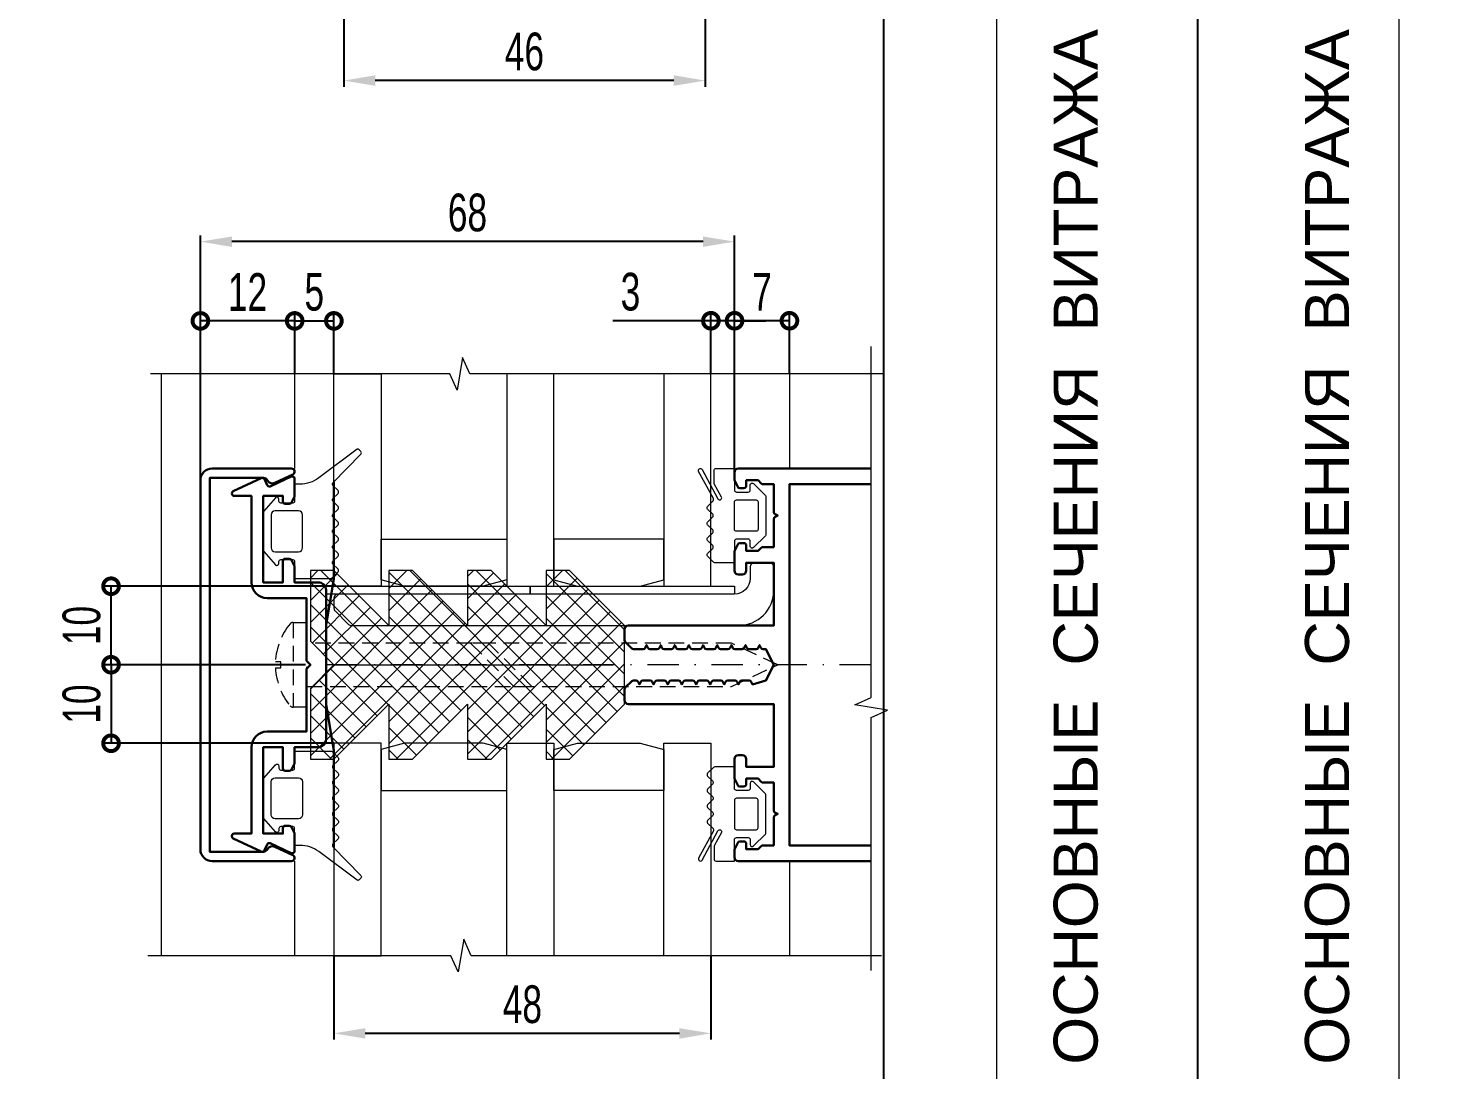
# Model space of a CAD drawing. Extents: x -37 to 8820, y -336 to 478.
# Drawn here: x 1797 to 1910.4, y 140.3 to 223.1 of the extents above; entities that cross this region are included whole.
import ezdxf

# ---------------------------------------------------------------- set-up
doc = ezdxf.new("R2010")
doc.units = 0
doc.header["$LTSCALE"] = 5
doc.linetypes.add('DASHDOT', pattern=[1, 0.5, -0.25, 0, -0.25])
doc.linetypes.add('HIDDEN', pattern=[0.375, 0.25, -0.125])
doc.layers.get('0').update_dxf_attribs({"linetype": 'CONTINUOUS', "lineweight": 30})
doc.layers.get('DEFPOINTS').update_dxf_attribs({"linetype": 'CONTINUOUS'})
for name, color, linetype, lineweight in [('1', 6, 'DASHDOT', 13), ('2', 3, 'HIDDEN', 13), ('Dimentions', 5, 'CONTINUOUS', 15), ('Glass', 5, 'CONTINUOUS', 20), ('Ал подклад', 7, 'CONTINUOUS', 20), ('Герлен', 7, 'CONTINUOUS', 60), ('Зигзаг', 1, 'CONTINUOUS', 15), ('Конструкции', 252, 'CONTINUOUS', 20), ('Подкладки', 1, 'CONTINUOUS', 20), ('Текстовый', 7, 'CONTINUOUS', 9), ('Уплотнители', 1, 'CONTINUOUS', 20), ('Штриховка', 1, 'CONTINUOUS', 5)]:
    doc.layers.add(name, color=color, linetype=linetype, lineweight=lineweight)
doc.layers.add('Скрытые', color=14, linetype='CONTINUOUS', plot=False)
doc.styles.add('3', font='RUSS.SHX', dxfattribs={"width": 0.7, "height": 3})
doc.styles.add('Фирм', font='arial.ttf', dxfattribs={"height": 3.5})
doc.dimstyles.new('MX1_6', dxfattribs={"dimtxt": 3, "dimasz": 2.5, "dimexe": 0.5, "dimexo": 0, "dimgap": 0.8, "dimtad": 1, "dimlfac": 1.6, "dimdsep": 46, "dimtxsty": '3', "dimcen": 0, "dimclrd": 256, "dimclre": 256, "dimclrt": 256, "dimaunit": 1, "dimadec": 0, "dimazin": 0, "dimtfac": 1, "dimtmove": 0, "dimatfit": 1, "dimfxl": 1, "dimtvp": 1, "dimtolj": 1, "dimtzin": 0, "dimarcsym": 0})

# ---------------------------------------------------------------- blocks, each defined once
blk = doc.blocks.new('*D769')
at = {"layer": 'DEFPOINTS', "color": 0, "linetype": 'Continuous', "transparency": 16777216}
for p in [(1822.06, 224.62), (1850.81, 224.62), (1822.06, 218.98)]:
    blk.add_point(p, dxfattribs=at)
at = {"layer": 'Dimentions', "linetype": 'Continuous', "lineweight": -2, "transparency": 16777216}
for p, q in [((1822.06, 224.62), (1822.06, 218.48)), ((1850.81, 224.62), (1850.81, 218.48)), ((1848.31, 218.98), (1824.56, 218.98))]:
    blk.add_line(p, q, dxfattribs=at)
at = {"layer": 'Dimentions', "linetype": 'Continuous', "transparency": 16777216}
for points in [[(1824.56, 219.4), (1824.56, 218.56), (1822.06, 218.98)], [(1848.31, 219.4), (1848.31, 218.56), (1850.81, 218.98)]]:
    blk.add_solid(points, dxfattribs=at)
at = {"layer": 'Dimentions', "linetype": 'Continuous', "transparency": 16777216, "insert": (1836.43, 221.28), "char_height": 3, "attachment_point": 5, "style": '3'}
blk.add_mtext('\\A1;46', dxfattribs=at)
blk = doc.blocks.new('_DotSmall')
at = {"color": 0, "linetype": 'ByBlock', "const_width": 0.5}
blk.add_lwpolyline([(-0.0625, 0, 1), (0.0625, 0, 1)], format="xyb", close=True, dxfattribs=at)
blk = doc.blocks.new('*D774')
at = {"layer": 'DEFPOINTS', "color": 0, "linetype": 'Continuous', "transparency": 16777216}
for p in [(1819.01, 172.48), (1803.54, 166.23), (1821.27, 166.23)]:
    blk.add_point(p, dxfattribs=at)
at = {"layer": 'Dimentions', "linetype": 'Continuous', "lineweight": -2, "transparency": 16777216}
for p, q in [((1819.01, 172.48), (1803.04, 172.48)), ((1803.54, 172.48), (1803.54, 166.23)), ((1821.27, 166.23), (1803.04, 166.23))]:
    blk.add_line(p, q, dxfattribs=at)
at = {"layer": 'Dimentions', "linetype": 'Continuous', "lineweight": -2, "transparency": 16777216, "xscale": 2.5, "yscale": 2.5, "zscale": 2.5}
for p, rotation in [((1803.54, 172.48), 90), ((1803.54, 166.23), 270)]:
    blk.add_blockref('_DotSmall', p, dxfattribs=dict(at, rotation=rotation))
at = {"layer": 'Dimentions', "linetype": 'Continuous', "transparency": 16777216, "insert": (1801.2, 169.35), "char_height": 3, "attachment_point": 5, "rotation": 90, "style": '3'}
blk.add_mtext('\\A1;10', dxfattribs=at)
blk = doc.blocks.new('*D780')
at = {"layer": 'DEFPOINTS', "color": 0, "linetype": 'Continuous', "transparency": 16777216}
for p in [(1821.27, 199.85), (1818.15, 195.63), (1821.27, 195.63)]:
    blk.add_point(p, dxfattribs=at)
at = {"layer": 'Dimentions', "linetype": 'Continuous', "lineweight": -2, "transparency": 16777216}
for p, q in [((1818.15, 195.63), (1818.15, 200.35)), ((1818.15, 199.85), (1821.27, 199.85)), ((1821.27, 195.63), (1821.27, 200.35))]:
    blk.add_line(p, q, dxfattribs=at)
at = {"layer": 'Dimentions', "linetype": 'Continuous', "lineweight": -2, "transparency": 16777216, "xscale": 2.5, "yscale": 2.5, "zscale": 2.5, "rotation": 180}
blk.add_blockref('_DotSmall', (1818.15, 199.85), dxfattribs=at)
at = {"layer": 'Dimentions', "linetype": 'Continuous', "lineweight": -2, "transparency": 16777216, "xscale": 2.5, "yscale": 2.5, "zscale": 2.5}
blk.add_blockref('_DotSmall', (1821.27, 199.85), dxfattribs=at)
at = {"layer": 'Dimentions', "linetype": 'Continuous', "transparency": 16777216, "insert": (1819.71, 202.15), "char_height": 3, "attachment_point": 5, "style": '3'}
blk.add_mtext('\\A1;5', dxfattribs=at)
blk = doc.blocks.new('*D781')
at = {"layer": 'DEFPOINTS', "color": 0, "linetype": 'Continuous', "transparency": 16777216}
for p in [(1821.27, 149.32), (1851.27, 149.32), (1821.27, 143.14)]:
    blk.add_point(p, dxfattribs=at)
at = {"layer": 'Dimentions', "linetype": 'Continuous', "lineweight": -2, "transparency": 16777216}
for p, q in [((1821.27, 149.32), (1821.27, 142.64)), ((1851.27, 149.32), (1851.27, 142.64)), ((1848.77, 143.14), (1823.77, 143.14))]:
    blk.add_line(p, q, dxfattribs=at)
at = {"layer": 'Dimentions', "linetype": 'Continuous', "transparency": 16777216}
for points in [[(1823.77, 143.55), (1823.77, 142.72), (1821.27, 143.14)], [(1848.77, 143.55), (1848.77, 142.72), (1851.27, 143.14)]]:
    blk.add_solid(points, dxfattribs=at)
at = {"layer": 'Dimentions', "linetype": 'Continuous', "transparency": 16777216, "insert": (1836.27, 145.44), "char_height": 3, "attachment_point": 5, "style": '3'}
blk.add_mtext('\\A1;48', dxfattribs=at)
blk = doc.blocks.new('*D782')
at = {"layer": 'DEFPOINTS', "color": 0, "linetype": 'Continuous', "transparency": 16777216}
for p in [(1851.27, 199.86), (1851.27, 195.63), (1853.15, 187.79)]:
    blk.add_point(p, dxfattribs=at)
at = {"layer": 'Dimentions', "linetype": 'Continuous', "lineweight": -2, "transparency": 16777216}
for p, q in [((1851.27, 199.86), (1843.47, 199.86)), ((1851.27, 195.63), (1851.27, 200.36)), ((1853.15, 199.86), (1851.27, 199.86)), ((1853.15, 187.79), (1853.15, 200.36)), ((1853.15, 199.86), (1855.65, 199.86))]:
    blk.add_line(p, q, dxfattribs=at)
at = {"layer": 'Dimentions', "linetype": 'Continuous', "lineweight": -2, "transparency": 16777216, "xscale": 2.5, "yscale": 2.5, "zscale": 2.5}
blk.add_blockref('_DotSmall', (1851.27, 199.86), dxfattribs=at)
at = {"layer": 'Dimentions', "linetype": 'Continuous', "lineweight": -2, "transparency": 16777216, "xscale": 2.5, "yscale": 2.5, "zscale": 2.5, "rotation": 180}
blk.add_blockref('_DotSmall', (1853.15, 199.86), dxfattribs=at)
at = {"layer": 'Dimentions', "linetype": 'Continuous', "transparency": 16777216, "insert": (1844.87, 202.16), "char_height": 3, "attachment_point": 5, "style": '3'}
blk.add_mtext('\\A1;3', dxfattribs=at)
blk = doc.blocks.new('*D783')
at = {"layer": 'DEFPOINTS', "color": 0, "linetype": 'Continuous', "transparency": 16777216}
for p in [(1810.65, 206.16), (1853.15, 194.07), (1810.65, 185.41)]:
    blk.add_point(p, dxfattribs=at)
at = {"layer": 'Dimentions', "linetype": 'Continuous', "lineweight": -2, "transparency": 16777216}
for p, q in [((1810.65, 185.41), (1810.65, 206.66)), ((1853.15, 194.07), (1853.15, 206.66)), ((1850.65, 206.16), (1813.15, 206.16))]:
    blk.add_line(p, q, dxfattribs=at)
at = {"layer": 'Dimentions', "linetype": 'Continuous', "transparency": 16777216}
for points in [[(1813.15, 206.57), (1813.15, 205.74), (1810.65, 206.16)], [(1850.65, 206.57), (1850.65, 205.74), (1853.15, 206.16)]]:
    blk.add_solid(points, dxfattribs=at)
at = {"layer": 'Dimentions', "linetype": 'Continuous', "transparency": 16777216, "insert": (1831.9, 208.46), "char_height": 3, "attachment_point": 5, "style": '3'}
blk.add_mtext('\\A1;68', dxfattribs=at)
blk = doc.blocks.new('*D784')
at = {"layer": 'DEFPOINTS', "color": 0, "linetype": 'Continuous', "transparency": 16777216}
for p in [(1810.65, 199.85), (1818.15, 195.63), (1810.65, 185.41)]:
    blk.add_point(p, dxfattribs=at)
at = {"layer": 'Dimentions', "linetype": 'Continuous', "lineweight": -2, "transparency": 16777216}
for p, q in [((1810.65, 185.41), (1810.65, 200.35)), ((1818.15, 199.85), (1810.65, 199.85)), ((1818.15, 195.63), (1818.15, 200.35))]:
    blk.add_line(p, q, dxfattribs=at)
at = {"layer": 'Dimentions', "linetype": 'Continuous', "lineweight": -2, "transparency": 16777216, "xscale": 2.5, "yscale": 2.5, "zscale": 2.5, "rotation": 180}
blk.add_blockref('_DotSmall', (1810.65, 199.85), dxfattribs=at)
at = {"layer": 'Dimentions', "linetype": 'Continuous', "lineweight": -2, "transparency": 16777216, "xscale": 2.5, "yscale": 2.5, "zscale": 2.5}
blk.add_blockref('_DotSmall', (1818.15, 199.85), dxfattribs=at)
at = {"layer": 'Dimentions', "linetype": 'Continuous', "transparency": 16777216, "insert": (1814.4, 202.15), "char_height": 3, "attachment_point": 5, "style": '3'}
blk.add_mtext('\\A1;12', dxfattribs=at)
blk = doc.blocks.new('*D785')
at = {"layer": 'DEFPOINTS', "color": 0, "linetype": 'Continuous', "transparency": 16777216}
for p in [(1853.15, 199.86), (1853.15, 196.09), (1857.52, 195.63)]:
    blk.add_point(p, dxfattribs=at)
at = {"layer": 'Dimentions', "linetype": 'Continuous', "lineweight": -2, "transparency": 16777216}
for p, q in [((1853.15, 196.09), (1853.15, 200.36)), ((1857.52, 199.86), (1853.15, 199.86)), ((1857.52, 195.63), (1857.52, 200.36))]:
    blk.add_line(p, q, dxfattribs=at)
at = {"layer": 'Dimentions', "linetype": 'Continuous', "lineweight": -2, "transparency": 16777216, "xscale": 2.5, "yscale": 2.5, "zscale": 2.5, "rotation": 180}
blk.add_blockref('_DotSmall', (1853.15, 199.86), dxfattribs=at)
at = {"layer": 'Dimentions', "linetype": 'Continuous', "lineweight": -2, "transparency": 16777216, "xscale": 2.5, "yscale": 2.5, "zscale": 2.5}
blk.add_blockref('_DotSmall', (1857.52, 199.86), dxfattribs=at)
at = {"layer": 'Dimentions', "linetype": 'Continuous', "transparency": 16777216, "insert": (1855.34, 202.16), "char_height": 3, "attachment_point": 5, "style": '3'}
blk.add_mtext('\\A1;7', dxfattribs=at)
blk = doc.blocks.new('*D211')
at = {"layer": 'DEFPOINTS', "color": 0, "linetype": 'Continuous', "transparency": 16777216}
for p in [(1803.54, 178.73), (1821.27, 178.73), (1819.01, 172.48)]:
    blk.add_point(p, dxfattribs=at)
at = {"layer": 'Dimentions', "linetype": 'Continuous', "lineweight": -2, "transparency": 16777216}
for p, q in [((1821.27, 178.73), (1803.04, 178.73)), ((1803.54, 172.48), (1803.54, 178.73)), ((1819.01, 172.48), (1803.04, 172.48))]:
    blk.add_line(p, q, dxfattribs=at)
at = {"layer": 'Dimentions', "linetype": 'Continuous', "lineweight": -2, "transparency": 16777216, "xscale": 2.5, "yscale": 2.5, "zscale": 2.5}
for p, rotation in [((1803.54, 178.73), 90), ((1803.54, 172.48), 270)]:
    blk.add_blockref('_DotSmall', p, dxfattribs=dict(at, rotation=rotation))
at = {"layer": 'Dimentions', "linetype": 'Continuous', "transparency": 16777216, "insert": (1801.2, 175.6), "char_height": 3, "attachment_point": 5, "rotation": 90, "style": '3'}
blk.add_mtext('\\A1;10', dxfattribs=at)

msp = doc.modelspace()

# ---------------------------------------------------------------- hatches: boundary and pattern name
at = {"layer": 'Штриховка', "lineweight": 5}
h = msp.add_hatch(dxfattribs=at)
h.set_pattern_fill('NET', color=256, scale=10, angle=-45, style=0)
h.set_pattern_definition([(315, (4531.8714, 5248.2757), (0.88388348, 0.88388348), []), (45, (4531.8714, 5248.2757), (-0.88388348, 0.88388348), [])])
h.paths.add_polyline_path([(1819.3986, 170.6017), (1819.3986, 164.9767), (1821.2736, 164.9767), (1825.6486, 169.3517), (1825.6486, 164.9767), (1827.5236, 164.9767), (1831.8986, 169.3517), (1831.8986, 164.9767), (1833.7736, 164.9767), (1838.1486, 169.3517), (1838.1486, 164.9767), (1840.0236, 164.9767), (1844.3986, 169.3517), (1844.3986, 175.6017), (1840.0236, 179.9767), (1838.1486, 179.9767), (1838.1486, 175.6017), (1833.7736, 179.9767), (1831.8986, 179.9767), (1831.8986, 175.6017), (1827.5236, 179.9767), (1825.6486, 179.9767), (1825.6486, 175.6017), (1821.2736, 179.9767), (1819.3986, 179.9767), (1819.3986, 174.3517), (1821.2736, 172.4767)])

# ---------------------------------------------------------------- linework, layer by layer
for points in [[(1810.6486, 157.7892), (1810.6486, 187.1642, -0.41421356), (1811.5861, 188.1017), (1817.8986, 188.1017, -0.80258485), (1818.0043, 187.6251), (1816.5676, 186.9552, -0.40155944), (1815.9946, 187.1498, 0.27973928), (1815.6619, 187.3517), (1811.3986, 187.3517), (1811.3986, 157.6017), (1815.6619, 157.6017, 0.27973928), (1815.9946, 157.8036, -0.40155944), (1816.5676, 157.9982), (1818.0043, 157.3283, -0.80258485), (1817.8986, 156.8517), (1811.5861, 156.8517, -0.41421356)], [(1815.4947, 157.6193, 0.41421356), (1815.7439, 157.71), (1815.9639, 158.1818, -0.41421356), (1816.2131, 158.2725), (1817.8819, 157.4943, 0.54861879), (1818.1486, 157.6642), (1818.1486, 158.995, 0.11643382), (1818.1288, 159.0788), (1817.888, 159.5606, 0.28407904), (1817.7203, 159.6642), (1817.3986, 159.6642, 0.41421356), (1817.2111, 159.4767), (1817.2111, 159.0392), (1815.6486, 159.0392), (1815.6486, 165.9142), (1817.2111, 165.9142), (1817.2111, 164.2267, 0.41421356), (1817.3986, 164.0392), (1817.7203, 164.0392, 0.28407904), (1817.888, 164.1429), (1818.1288, 164.6246, 0.11643382), (1818.1486, 164.7085), (1818.1486, 165.9142), (1820.0236, 165.9142, 0.41421356), (1820.6486, 166.5392), (1820.6486, 178.4142, 0.41421356), (1820.0236, 179.0392), (1818.1486, 179.0392), (1818.1486, 180.245, 0.11643382), (1818.1288, 180.3288), (1817.888, 180.8106, 0.28407904), (1817.7203, 180.9142), (1817.3986, 180.9142, 0.41421356), (1817.2111, 180.7267), (1817.2111, 179.0392), (1815.6486, 179.0392), (1815.6486, 185.9142), (1817.2111, 185.9142), (1817.2111, 185.4767, 0.41421356), (1817.3986, 185.2892), (1817.7203, 185.2892, 0.28407904), (1817.888, 185.3929), (1818.1288, 185.8746, 0.11643382), (1818.1486, 185.9585), (1818.1486, 187.2892, 0.54861879), (1817.8819, 187.4591), (1816.2131, 186.681, -0.41421356), (1815.9639, 186.7716), (1815.7439, 187.2435, 0.41421356), (1815.4947, 187.3341), (1813.2569, 186.2906, 0.29147342), (1813.1486, 186.1207), (1813.1486, 186.1017, 0.41421356), (1813.3361, 185.9142), (1814.7111, 185.9142), (1814.7111, 179.0392, 0.41421356), (1815.9611, 177.7892), (1819.0861, 177.7892), (1819.0861, 172.8669, 0.19891237), (1819.1411, 172.7343), (1819.3986, 172.4767), (1819.1411, 172.2191, 0.19891237), (1819.0861, 172.0866), (1819.0861, 167.1642), (1815.9611, 167.1642, 0.41421356), (1814.7111, 165.9142), (1814.7111, 159.0392), (1813.3361, 159.0392, 0.41421356), (1813.1486, 158.8517), (1813.1486, 158.8327, 0.29147342), (1813.2569, 158.6628)]]:
    msp.add_lwpolyline(points, format="xyb", close=True)
msp.add_lwpolyline([(1864.0138, 156.8517), (1853.4611, 156.8517, -0.41421356), (1853.1486, 157.1642), (1853.1486, 157.745, -0.11643382), (1853.1684, 157.8288), (1853.4093, 158.3106, -0.28407904), (1853.577, 158.4142), (1853.8986, 158.4142, -0.41421356), (1854.0861, 158.2267), (1854.0861, 157.7892), (1855.0236, 157.7892), (1855.2812, 158.0468, -0.19891237), (1855.4138, 158.1017), (1856.2736, 158.1017), (1856.2736, 160.3296, -0.28407904), (1856.3773, 160.4973), (1856.5861, 160.6017), (1856.3773, 160.7061, -0.28407904), (1856.2736, 160.8738), (1856.2736, 163.1017), (1855.4138, 163.1017, -0.19891237), (1855.2812, 163.1566), (1855.0236, 163.4142), (1854.0861, 163.4142), (1854.0861, 162.9767, -0.41421356), (1853.8986, 162.7892), (1853.577, 162.7892, -0.28407904), (1853.4093, 162.8929), (1853.1684, 163.3746, -0.11643382), (1853.1486, 163.4585), (1853.1486, 164.9767, -0.41421356), (1853.4611, 165.2892), (1853.7736, 165.2892, -0.41421356), (1854.0861, 164.9767), (1854.0861, 164.3517), (1856.2736, 164.3517), (1856.2736, 169.3517), (1844.7111, 169.3517, -0.41421356), (1844.3986, 169.6642), (1844.3986, 170.5241, -0.19891237), (1844.4536, 170.6566), (1844.9687, 171.1718, -0.19891237), (1845.1013, 171.2267), (1845.314, 171.2267, -0.28407904), (1845.4817, 171.1231), (1845.5861, 170.9142), (1845.6906, 171.1231, -0.28407904), (1845.8583, 171.2267), (1846.439, 171.2267, -0.28407904), (1846.6067, 171.1231), (1846.7111, 170.9142), (1846.8156, 171.1231, -0.28407904), (1846.9833, 171.2267), (1847.564, 171.2267, -0.28407904), (1847.7317, 171.1231), (1847.8361, 170.9142), (1847.9406, 171.1231, -0.28407904), (1848.1083, 171.2267), (1848.689, 171.2267, -0.28407904), (1848.8567, 171.1231), (1848.9611, 170.9142), (1849.0656, 171.1231, -0.28407904), (1849.2333, 171.2267), (1849.814, 171.2267, -0.28407904), (1849.9817, 171.1231), (1850.0861, 170.9142), (1850.1906, 171.1231, -0.28407904), (1850.3583, 171.2267), (1850.939, 171.2267, -0.28407904), (1851.1067, 171.1231), (1851.2111, 170.9142), (1851.3156, 171.1231, -0.28407904), (1851.4833, 171.2267), (1852.064, 171.2267, -0.28407904), (1852.2317, 171.1231), (1852.3361, 170.9142), (1852.4406, 171.1231, -0.28407904), (1852.6083, 171.2267), (1853.189, 171.2267, -0.28407904), (1853.3567, 171.1231), (1853.4611, 170.9142), (1853.5656, 171.1231, -0.28407904), (1853.7333, 171.2267), (1854.314, 171.2267, -0.28407904), (1854.4817, 171.1231), (1854.5861, 170.9142), (1855.6486, 171.2267), (1856.2736, 172.4767), (1855.6486, 173.7267), (1855.4208, 173.7267, -0.28407904), (1855.2531, 173.8304), (1855.1486, 174.0392), (1855.0442, 173.8304, -0.28407904), (1854.8765, 173.7267), (1854.2958, 173.7267, -0.28407904), (1854.1281, 173.8304), (1854.0236, 174.0392), (1853.9192, 173.8304, -0.28407904), (1853.7515, 173.7267), (1853.1708, 173.7267, -0.28407904), (1853.0031, 173.8304), (1852.8986, 174.0392), (1852.7942, 173.8304, -0.28407904), (1852.6265, 173.7267), (1852.0458, 173.7267, -0.28407904), (1851.8781, 173.8304), (1851.7736, 174.0392), (1851.6692, 173.8304, -0.28407904), (1851.5015, 173.7267), (1850.9208, 173.7267, -0.28407904), (1850.7531, 173.8304), (1850.6486, 174.0392), (1850.5442, 173.8304, -0.28407904), (1850.3765, 173.7267), (1849.7958, 173.7267, -0.28407904), (1849.6281, 173.8304), (1849.5236, 174.0392), (1849.4192, 173.8304, -0.28407904), (1849.2515, 173.7267), (1848.6708, 173.7267, -0.28407904), (1848.5031, 173.8304), (1848.3986, 174.0392), (1848.2942, 173.8304, -0.28407904), (1848.1265, 173.7267), (1847.5458, 173.7267, -0.28407904), (1847.3781, 173.8304), (1847.2736, 174.0392), (1847.1692, 173.8304, -0.28407904), (1847.0015, 173.7267), (1846.4208, 173.7267, -0.28407904), (1846.2531, 173.8304), (1846.1486, 174.0392), (1846.0442, 173.8304, -0.28407904), (1845.8765, 173.7267), (1845.1013, 173.7267, -0.19891237), (1844.9687, 173.7816), (1844.4536, 174.2968, -0.19891237), (1844.3986, 174.4294), (1844.3986, 175.2892, -0.41421356), (1844.7111, 175.6017), (1856.2736, 175.6017), (1856.2736, 180.6017), (1854.0861, 180.6017), (1854.0861, 179.9767, -0.41421356), (1853.7736, 179.6642), (1853.4611, 179.6642, -0.41421356), (1853.1486, 179.9767), (1853.1486, 181.495, -0.11643382), (1853.1684, 181.5788), (1853.4093, 182.0606, -0.28407904), (1853.577, 182.1642), (1853.8986, 182.1642, -0.41421356), (1854.0861, 181.9767), (1854.0861, 181.5392), (1855.0236, 181.5392), (1855.2812, 181.7968, -0.19891237), (1855.4138, 181.8517), (1856.2736, 181.8517), (1856.2736, 184.0796, -0.28407904), (1856.3773, 184.2473), (1856.5861, 184.3517), (1856.3773, 184.4561, -0.28407904), (1856.2736, 184.6238), (1856.2736, 186.8517), (1855.4138, 186.8517, -0.19891237), (1855.2812, 186.9066), (1855.0236, 187.1642), (1854.0861, 187.1642), (1854.0861, 186.7267, -0.41421356), (1853.8986, 186.5392), (1853.577, 186.5392, -0.28407904), (1853.4093, 186.6429), (1853.1684, 187.1246, -0.11643382), (1853.1486, 187.2085), (1853.1486, 187.7892, -0.41421356), (1853.4611, 188.1017), (1864.0138, 188.1017)], format="xyb")
msp.add_lwpolyline([(1864.0138, 158.1017), (1857.5236, 158.1017), (1857.5236, 186.8517), (1864.0138, 186.8517)])
at = {"layer": '1'}
msp.add_line((1864.0138, 172.4767), (1810.6486, 172.4767), dxfattribs=at)
at = {"layer": '2'}
msp.add_line((1818.0301, 175.8517), (1818.0301, 169.1017), dxfattribs=at)
msp.add_lwpolyline([(1816.6233, 172.7223, -0.16184886), (1817.789, 175.7381, -0.22388754), (1818.0301, 175.8517), (1819.0861, 175.8517), (1819.0861, 169.1017), (1818.0301, 169.1017, -0.22388754), (1817.789, 169.2154, -0.16184886), (1816.6233, 172.2311), (1817.061, 172.2311), (1817.061, 172.7223)], format="xyb", close=True, dxfattribs=at)
for points in [[(1819.0861, 170.758), (1852.9003, 170.758), (1856.5861, 172.4767), (1852.9003, 174.1955), (1819.0861, 174.1955)], [(1832.1521, 174.1955), (1835.5896, 170.758), (1837.0219, 170.758), (1833.5844, 174.1955)]]:
    msp.add_lwpolyline(points, close=True, dxfattribs=at)
at = {"layer": 'Dimentions', "linetype": 'Continuous'}
for p, q in [((1874, 297), (1874, 0)), ((1906, 297), (1906, 0))]:
    msp.add_line(p, q, dxfattribs=at)
at = {"layer": 'Glass'}
for points in [[(1825.0236, 195.632), (1825.0236, 178.7267), (1821.2736, 178.7267), (1821.2736, 195.632)], [(1835.0236, 195.632), (1835.0236, 178.7267), (1838.7736, 178.7267), (1838.7736, 195.632)], [(1847.5236, 195.632), (1847.5236, 178.7267), (1851.2736, 178.7267), (1851.2736, 195.632)], [(1825.0236, 179.2291), (1825.0236, 182.4767), (1835.0236, 182.4767), (1835.0236, 179.2291), (1833.1486, 178.7267), (1826.8986, 178.7267)], [(1847.5236, 179.2291), (1847.5236, 182.4767), (1838.7736, 182.4767), (1838.7736, 179.2291), (1840.6486, 178.7267), (1845.6486, 178.7267)], [(1825.0236, 149.3215), (1825.0236, 166.2267), (1821.2736, 166.2267), (1821.2736, 149.3215)], [(1825.0236, 165.7243), (1825.0236, 162.4767), (1835.0236, 162.4767), (1835.0236, 165.7243), (1833.1486, 166.2267), (1826.8986, 166.2267)], [(1835.0236, 149.3215), (1835.0236, 166.2267), (1838.7736, 166.2267), (1838.7736, 149.3215)], [(1847.5236, 165.7243), (1847.5236, 162.4767), (1838.7736, 162.4767), (1838.7736, 165.7243), (1840.6486, 166.2267), (1845.6486, 166.2267)], [(1847.5236, 149.3215), (1847.5236, 166.2267), (1851.2736, 166.2267), (1851.2736, 149.3215)]]:
    msp.add_lwpolyline(points, close=True, dxfattribs=at)
at = {"layer": 'Ал подклад', "color": 0}
msp.add_lwpolyline([(1822.6531, 175.6017), (1853.4611, 175.6017, 0.41421356), (1856.2736, 178.4142), (1856.2736, 180.2892, 0.41421356), (1855.9611, 180.6017), (1854.7111, 180.6017, 0.41421356), (1854.3986, 180.2892), (1854.3986, 179.3517, -0.41421356), (1853.1486, 178.1017), (1821.5861, 178.1017, 0.41421356), (1821.2736, 177.7892), (1821.2736, 176.9811, 0.19891237), (1821.3652, 176.7602), (1822.4321, 175.6932, 0.19891237)], format="xyb", close=True, dxfattribs=at)
at = {"layer": 'Герлен', "ltscale": 2, "const_width": 0.1875}
msp.add_lwpolyline([(1821.2736, 157.9143), (1821.2736, 165.6017), (1820.6486, 169.3517), (1820.6486, 175.6017), (1821.2736, 179.3517), (1821.2736, 187.0392)], dxfattribs=at)
at = {"layer": 'Зигзаг'}
for points in [[(1864.0138, 148.131), (1864.0138, 168.2808), (1865.3317, 168.8617), (1862.719, 169.2973), (1864.0138, 169.8798), (1864.0138, 197.8065)], [(1865, 195.632), (1832.0896, 195.632), (1831.5088, 196.9498), (1831.0732, 194.3371), (1830.4907, 195.632), (1806.6773, 195.632)], [(1864.8411, 149.3215), (1832.1826, 149.3215), (1831.6018, 150.6394), (1831.1661, 148.0267), (1830.5836, 149.3215), (1806.4692, 149.3215)]]:
    msp.add_lwpolyline(points, dxfattribs=at)
at = {"layer": 'Конструкции'}
for p, q in [((1818.1486, 195.632), (1818.1486, 188.1017)), ((1857.5236, 195.632), (1857.5236, 188.1017)), ((1818.1486, 156.8517), (1818.1486, 149.3215)), ((1857.5236, 156.8517), (1857.5236, 149.3215))]:
    msp.add_line(p, q, dxfattribs=at)
msp.add_lwpolyline([(1807.5236, 195.632), (1807.5236, 149.3215)], dxfattribs=at)
at = {"layer": 'Подкладки'}
for points in [[(1820.6486, 178.7267), (1836.8986, 178.7267), (1836.8986, 178.1017), (1820.6486, 178.1017)], [(1836.8986, 178.7267), (1853.1486, 178.7267), (1853.1486, 178.1017), (1836.8986, 178.1017)]]:
    msp.add_lwpolyline(points, close=True, dxfattribs=at)
at = {"layer": 'Скрытые', "linetype": 'Continuous'}
for points in [[(1680, 297), (1890, 297), (1890, 0), (1680, 0)], [(2100, 297), (1890, 297), (1890, 0), (2100, 0)], [(1700, 10), (1700, 287), (1865, 287), (1865, 10)]]:
    msp.add_lwpolyline(points, close=True, dxfattribs=at)
at = {"layer": 'Уплотнители'}
msp.add_line((1821.2736, 172.4767), (1843.4611, 172.4767), dxfattribs=at)
for points in [[(1816.8986, 180.6955, -0.41421356), (1817.0549, 180.8517), (1817.9924, 180.8517, -0.41421356), (1818.1486, 180.6955), (1818.1486, 179.3517), (1821.0366, 179.3517, 0.19891237), (1821.125, 179.3883), (1821.6029, 179.8662, 0.41421356), (1821.6029, 180.0872), (1821.1988, 180.4912, -0.41421356), (1821.1988, 180.7122), (1821.6029, 181.1162, 0.41421356), (1821.6029, 181.3372), (1821.1988, 181.7412, -0.41421356), (1821.1988, 181.9622), (1821.6029, 182.3662, 0.41421356), (1821.6029, 182.5872), (1821.1988, 182.9912, -0.41421356), (1821.1988, 183.2122), (1821.6029, 183.6162, 0.41421356), (1821.6029, 183.8372), (1821.1988, 184.2412, -0.41421356), (1821.1988, 184.4622), (1821.6029, 184.8662, 0.41421356), (1821.6029, 185.0872), (1821.1988, 185.4912, -0.41421356), (1821.1988, 185.7122), (1821.6029, 186.1162, 0.41421356), (1821.6029, 186.3372), (1821.1988, 186.7412, -0.41421356), (1821.1988, 186.9622), (1823.4132, 189.2412, 0.41421356), (1823.4132, 189.4622), (1823.2818, 189.5935, 0.29253821), (1823.1173, 189.6297), (1820.0641, 187.3489, -0.16178775), (1818.568, 186.8517), (1818.1486, 186.8517), (1818.1486, 185.508, -0.41421356), (1817.9924, 185.3517), (1817.0549, 185.3517, -0.41421356), (1816.8986, 185.508), (1816.8986, 185.6642, 0.66858666), (1816.6318, 185.7746), (1815.6943, 184.71, 0.19861919), (1815.6486, 184.5996), (1815.6486, 181.6038, 0.19861919), (1815.6943, 181.4935), (1816.6318, 180.4289, 0.66858666), (1816.8986, 180.5392)], [(1852.1095, 185.8325), (1851.5425, 186.8775, -0.12491271), (1851.5236, 186.952), (1851.5236, 187.9455, -0.41421356), (1851.6799, 188.1017), (1853.1486, 188.1017), (1853.1486, 186.383, 0.41421356), (1853.3049, 186.2267), (1854.2424, 186.2267, 0.41421356), (1854.3986, 186.383), (1854.3986, 186.7892, -0.66858666), (1854.6655, 186.8996), (1855.603, 185.96, -0.19861919), (1855.6486, 185.8496), (1855.6486, 182.8538, -0.19861919), (1855.603, 182.7435), (1854.6655, 181.8039, -0.66858666), (1854.3986, 181.9142), (1854.3986, 182.3205, 0.41421356), (1854.2424, 182.4767), (1853.3049, 182.4767, 0.41421356), (1853.1486, 182.3205), (1853.1486, 180.6017), (1851.5884, 180.6017, -0.19891237), (1851.4779, 180.6475), (1851.0091, 181.1162, -0.41421356), (1851.0091, 181.3372), (1851.4132, 181.7412, 0.41421356), (1851.4132, 181.9622), (1851.0091, 182.3662, -0.41421356), (1851.0091, 182.5872), (1851.4132, 182.9912, 0.41421356), (1851.4132, 183.2122), (1851.0091, 183.6162, -0.41421356), (1851.0091, 183.8372), (1851.4132, 184.2412, 0.41421356), (1851.4132, 184.4622), (1851.0091, 184.8662, -0.41421356), (1851.0091, 185.0872), (1851.4412, 185.5192, 0.33207606), (1851.468, 185.7042), (1850.2925, 187.871, -1), (1850.5672, 188.02), (1851.8348, 185.6835, 1)], [(1855.0236, 185.4455), (1855.0236, 183.258, -0.41421356), (1854.8674, 183.1017), (1853.3049, 183.1017, -0.41421356), (1853.1486, 183.258), (1853.1486, 185.4455, -0.41421356), (1853.3049, 185.6017), (1854.8674, 185.6017, -0.41421356)], [(1816.2736, 184.4142), (1816.2736, 181.7892, 0.41421356), (1816.5861, 181.4767), (1818.4611, 181.4767, 0.41421356), (1818.7736, 181.7892), (1818.7736, 184.4142, 0.41421356), (1818.4611, 184.7267), (1816.5861, 184.7267, 0.41421356)], [(1816.8986, 164.258, 0.41421356), (1817.0549, 164.1017), (1817.9924, 164.1017, 0.41421356), (1818.1486, 164.258), (1818.1486, 165.6017), (1821.0366, 165.6017, -0.19891237), (1821.125, 165.5651), (1821.6029, 165.0872, -0.41421356), (1821.6029, 164.8662), (1821.1988, 164.4622, 0.41421356), (1821.1988, 164.2412), (1821.6029, 163.8372, -0.41421356), (1821.6029, 163.6162), (1821.1988, 163.2122, 0.41421356), (1821.1988, 162.9912), (1821.6029, 162.5872, -0.41421356), (1821.6029, 162.3662), (1821.1988, 161.9622, 0.41421356), (1821.1988, 161.7412), (1821.6029, 161.3372, -0.41421356), (1821.6029, 161.1162), (1821.1988, 160.7122, 0.41421356), (1821.1988, 160.4912), (1821.6029, 160.0872, -0.41421356), (1821.6029, 159.8662), (1821.1988, 159.4622, 0.41421356), (1821.1988, 159.2412), (1821.6029, 158.8372, -0.41421356), (1821.6029, 158.6162), (1821.1988, 158.2122, 0.41421356), (1821.1988, 157.9912), (1823.4132, 155.7122, -0.41421356), (1823.4132, 155.4912), (1823.2818, 155.3599, -0.29253821), (1823.1173, 155.3238), (1820.0641, 157.6046, 0.16178775), (1818.568, 158.1017), (1818.1486, 158.1017), (1818.1486, 159.4455, 0.41421356), (1817.9924, 159.6017), (1817.0549, 159.6017, 0.41421356), (1816.8986, 159.4455), (1816.8986, 159.2892, -0.66858666), (1816.6318, 159.1789), (1815.6943, 160.2435, -0.19861919), (1815.6486, 160.3538), (1815.6486, 163.3496, -0.19861919), (1815.6943, 163.46), (1816.6318, 164.5246, -0.66858666), (1816.8986, 164.4142)], [(1816.2736, 160.5392), (1816.2736, 163.1642, -0.41421356), (1816.5861, 163.4767), (1818.4611, 163.4767, -0.41421356), (1818.7736, 163.1642), (1818.7736, 160.5392, -0.41421356), (1818.4611, 160.2267), (1816.5861, 160.2267, -0.41421356)], [(1852.1095, 159.121), (1851.5425, 158.0759, 0.12491271), (1851.5236, 158.0014), (1851.5236, 157.008, 0.41421356), (1851.6799, 156.8517), (1853.1486, 156.8517), (1853.1486, 158.5705, -0.41421356), (1853.3049, 158.7267), (1854.2424, 158.7267, -0.41421356), (1854.3986, 158.5705), (1854.3986, 158.1642, 0.66858666), (1854.6655, 158.0539), (1855.603, 158.9935, 0.19861919), (1855.6486, 159.1038), (1855.6486, 162.0996, 0.19861919), (1855.603, 162.21), (1854.6655, 163.1496, 0.66858666), (1854.3986, 163.0392), (1854.3986, 162.633, -0.41421356), (1854.2424, 162.4767), (1853.3049, 162.4767, -0.41421356), (1853.1486, 162.633), (1853.1486, 164.3517), (1851.5884, 164.3517, 0.19891237), (1851.4779, 164.306), (1851.0091, 163.8372, 0.41421356), (1851.0091, 163.6162), (1851.4132, 163.2122, -0.41421356), (1851.4132, 162.9912), (1851.0091, 162.5872, 0.41421356), (1851.0091, 162.3662), (1851.4132, 161.9622, -0.41421356), (1851.4132, 161.7412), (1851.0091, 161.3372, 0.41421356), (1851.0091, 161.1162), (1851.4132, 160.7122, -0.41421356), (1851.4132, 160.4912), (1851.0091, 160.0872, 0.41421356), (1851.0091, 159.8662), (1851.4412, 159.4342, -0.33207606), (1851.468, 159.2492), (1850.2925, 157.0825, 1), (1850.5672, 156.9335), (1851.8348, 159.27, -1)], [(1855.0236, 159.508), (1855.0236, 161.6955, 0.41421356), (1854.8674, 161.8517), (1853.3049, 161.8517, 0.41421356), (1853.1486, 161.6955), (1853.1486, 159.508, 0.41421356), (1853.3049, 159.3517), (1854.8674, 159.3517, 0.41421356)]]:
    msp.add_lwpolyline(points, format="xyb", close=True, dxfattribs=at)
msp.add_lwpolyline([(1819.3986, 170.6017), (1819.3986, 164.9767), (1821.2736, 164.9767), (1825.6486, 169.3517), (1825.6486, 164.9767), (1827.5236, 164.9767), (1831.8986, 169.3517), (1831.8986, 164.9767), (1833.7736, 164.9767), (1838.1486, 169.3517), (1838.1486, 164.9767), (1840.0236, 164.9767), (1844.3986, 169.3517), (1844.3986, 175.6017), (1840.0236, 179.9767), (1838.1486, 179.9767), (1838.1486, 175.6017), (1833.7736, 179.9767), (1831.8986, 179.9767), (1831.8986, 175.6017), (1827.5236, 179.9767), (1825.6486, 179.9767), (1825.6486, 175.6017), (1821.2736, 179.9767), (1819.3986, 179.9767), (1819.3986, 174.3517), (1821.2736, 172.4767)], close=True, dxfattribs=at)

# ---------------------------------------------------------------- texts
at = {"layer": 'Текстовый', "style": 'Фирм'}
for p in [(1882.0431, 140.6503), (1902.0431, 140.6503)]:
    msp.add_text('ОСНОВНЫЕ  СЕЧЕНИЯ  ВИТРАЖА', height=3.5, rotation=90, dxfattribs=at).set_placement(p)

# ---------------------------------------------------------------- dimensions: what is measured, and where the dimension line sits
at = {"layer": 'Dimentions', "linetype": 'Continuous'}
for base, p1, p2, picture, middle in [((1822.058, 218.9808), (1850.808, 224.6216), (1822.058, 224.6216), '*D769', (1836.433, 221.2808)), ((1810.6486, 206.1551), (1853.1486, 194.0746), (1810.6486, 185.4133), '*D783', (1831.8986, 208.4551)), ((1821.2736, 143.1362), (1851.2736, 149.3215), (1821.2736, 149.3215), '*D781', (1836.2736, 145.4362))]:
    dim = msp.add_linear_dim(base=base, p1=p1, p2=p2, dimstyle='MX1_6', dxfattribs=at)
    dim.commit()
    dim.dimension.update_dxf_attribs({"geometry": picture, "text_midpoint": middle})
for base, p1, p2, picture, middle in [((1810.6486, 199.8509), (1818.1486, 195.632), (1810.6486, 185.4133), '*D784', (1814.3986, 202.1509)), ((1821.2736, 199.8509), (1818.1486, 195.632), (1821.2736, 195.632), '*D780', (1819.7111, 202.1509)), ((1851.2736, 199.86), (1853.1486, 187.7892), (1851.2736, 195.632), '*D782', (1844.8736, 202.16)), ((1853.1486, 199.86), (1857.5236, 195.632), (1853.1486, 196.0898), '*D785', (1855.3361, 202.16))]:
    dim = msp.add_linear_dim(base=base, p1=p1, p2=p2, dimstyle='MX1_6', override={"dimdec": 0, "dimblk1": 'DotSmall', "dimblk2": 'DotSmall', "dimsah": 1}, dxfattribs=at)
    dim.commit()
    dim.dimension.update_dxf_attribs({"geometry": picture, "text_midpoint": middle})
for base, p2, angle, picture, middle in [((1803.5395, 178.7267), (1821.2736, 178.7267), 270, '*D211', (1801.1966, 175.6017)), ((1803.5395, 166.2267), (1821.2736, 166.2267), 90, '*D774', (1801.1966, 169.3517))]:
    dim = msp.add_linear_dim(base=base, p1=(1819.0078, 172.4767), p2=p2, angle=angle, dimstyle='MX1_6', override={"dimdec": 1, "dimblk1": 'DotSmall', "dimblk2": 'DotSmall', "dimsah": 1}, dxfattribs=at)
    dim.commit()
    dim.dimension.update_dxf_attribs({"geometry": picture, "text_midpoint": middle})

doc.saveas('drawing.dxf')
